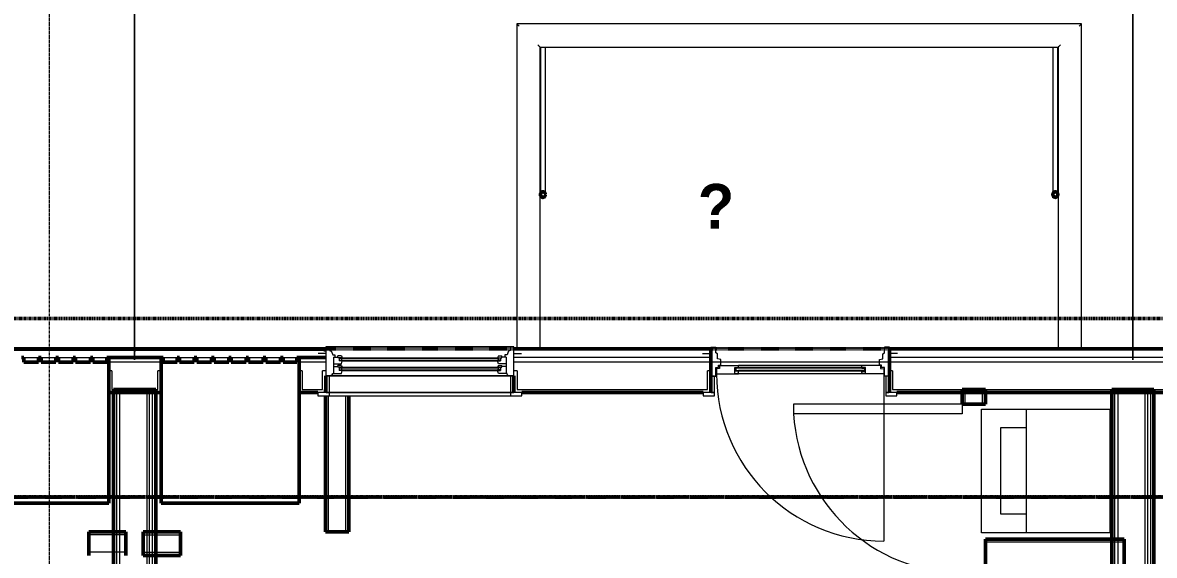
# Model space of a CAD drawing. Header units: inches. Extents: x -4217 to -1814, y 9706 to 12425.
# Drawn here: x -3159.7 to -2931.2, y 12076.9 to 12184.4 of the extents above; entities that cross this region are included whole.
import ezdxf

# ---------------------------------------------------------------- set-up
doc = ezdxf.new("R2010")
doc.units = ezdxf.units.IN
doc.header["$MEASUREMENT"] = 0
for name, pattern in [('Dash 1_16_', [0.125, 0.0625, -0.0625]), ('Double Dash 3_8_', [1, 0.375, -0.125, 0.125, -0.125, 0.125, -0.125]), ('Grid Line 1_2_', [0.875, 0.5, -0.125, 0.125, -0.125])]:
    doc.linetypes.add(name, pattern=pattern)
for name, color, linetype, lineweight in [('A-ANNO-DIMS', 211, 'Continuous', 9), ('A-ANNO-DIMS-96', 211, 'Continuous', 9), ('A-AREA-IDEN', 2, 'Continuous', 9), ('A-DOOR-1', 250, 'Continuous', 9), ('A-DOOR-2', 90, 'Continuous', 20), ('A-DOOR-FRAM-1', 90, 'Continuous', 20), ('A-DOOR-FRAM-2', 250, 'Continuous', 9), ('A-DOOR-GLAZ-1', 250, 'Continuous', 9), ('A-FLOR-1', 50, 'Continuous', 13), ('A-FLOR-HRAL-2', 250, 'Continuous', 9), ('A-GENM-2', 250, 'Continuous', 9), ('A-GENM-3', 10, 'Continuous', 50), ('A-GLAZ-1', 250, 'Continuous', 9), ('A-GLAZ-2', 90, 'Continuous', 20), ('A-GLAZ-4', 10, 'Continuous', 50), ('A-WALL', 113, 'Continuous', 13), ('A-WALL-3', 10, 'Continuous', 50), ('A-WALL-4', 50, 'Continuous', 13), ('C-PROP-LINE-1', 10, 'Double Dash 3_8_', 50), ('C-PROP-LINE-2', 91, 'Dash 1_16_', 50), ('I-WALL-3', 2, 'Continuous', 50), ('P-SANR-FIXT-2', 250, 'Continuous', 9), ('S-GRID-1', 1, 'Grid Line 1_2_', 9)]:
    doc.layers.add(name, color=color, linetype=linetype, lineweight=lineweight)
doc.styles.add('Century Gothic', font='ufonts.com_century-gothic.ttf', dxfattribs={"height": 9})
doc.styles.add('Century Gothic_B', font='GOTHICB.TTF', dxfattribs={"height": 9})
doc.dimstyles.new('OD__1_8__Tol__', dxfattribs={"dimscale": 12, "dimtxt": 9.397514, "dimasz": 1, "dimexe": 0.75, "dimexo": 0.5, "dimgap": 0.125, "dimtad": 1, "dimdec": 3, "dimrnd": 0.125, "dimzin": 3, "dimdsep": 46, "dimlunit": 4, "dimtxsty": 'Century Gothic', "dimblk1": 'OBLIQUE', "dimblk2": 'OBLIQUE', "dimsah": 1, "dimcen": 0.09, "dimdle": 0.75, "dimazin": 0, "dimtfac": 1, "dimtdec": 4, "dimtix": 1, "dimtmove": 0, "dimatfit": 3, "dimfxl": 1, "dimtvp": 1, "dimtfill": 1, "dimfrac": 2, "dimtolj": 1, "dimtzin": 0, "dimarcsym": 2})

# ---------------------------------------------------------------- blocks, each defined once
blk = doc.blocks.new('DIMBLOCK2-FLOOR PLAN - 3RD FLOOR')
at = {"layer": 'A-ANNO-DIMS-96'}
for p, q in [((-3338.72, 12116.34), (-3338.72, 12244.86)), ((-3137.12, 12116.34), (-3137.12, 12244.86)), ((-3338.72, 12235.86), (-3137.12, 12235.86)), ((-3338.72, 12235.86), (-3338.72, 12116.34)), ((-3137.12, 12235.86), (-3137.12, 12116.34))]:
    blk.add_line(p, q, dxfattribs=at)
at = {"layer": 'A-ANNO-DIMS-96', "lineweight": 50}
for p, q in [((-3338.72, 12235.86), (-3332.72, 12241.86)), ((-3137.12, 12235.86), (-3131.12, 12241.86)), ((-3338.72, 12235.86), (-3344.72, 12229.86)), ((-3137.12, 12235.86), (-3143.12, 12229.86))]:
    blk.add_line(p, q, dxfattribs=at)
at = {"layer": 'A-ANNO-DIMS-96', "color": 0, "insert": (-3268.65, 12248.89), "char_height": 9, "width": 73.7481, "attachment_point": 1, "line_spacing_factor": 0.984502, "style": 'Century Gothic', "bg_fill": 3, "box_fill_scale": 1.25, "bg_fill_color": 256, "bg_fill_true_color": 13158600, "bg_fill_transparency": 0}
blk.add_mtext('16\' - 9 5/8"', dxfattribs=at)
blk = doc.blocks.new('_Oblique')
at = {"color": 0, "linetype": 'ByBlock', "lineweight": -2}
blk.add_line((-0.5, -0.5), (0.5, 0.5), dxfattribs=at)
blk = doc.blocks.new('DIMBLOCK3-FLOOR PLAN - 3RD FLOOR')
at = {"layer": 'A-ANNO-DIMS-96'}
for p, q in [((-3137.12, 12116.34), (-3137.12, 12244.86)), ((-2935.52, 12116.34), (-2935.52, 12244.86)), ((-3137.12, 12235.86), (-2935.52, 12235.86)), ((-3137.12, 12235.86), (-3137.12, 12116.34)), ((-2935.52, 12235.86), (-2935.52, 12116.34))]:
    blk.add_line(p, q, dxfattribs=at)
at = {"layer": 'A-ANNO-DIMS-96', "lineweight": 50}
for p, q in [((-3137.12, 12235.86), (-3131.12, 12241.86)), ((-2935.52, 12235.86), (-2929.52, 12241.86)), ((-3137.12, 12235.86), (-3143.12, 12229.86)), ((-2935.52, 12235.86), (-2941.52, 12229.86))]:
    blk.add_line(p, q, dxfattribs=at)
at = {"layer": 'A-ANNO-DIMS-96', "color": 0, "insert": (-3067.05, 12248.89), "char_height": 9, "width": 73.7481, "attachment_point": 1, "line_spacing_factor": 0.984502, "style": 'Century Gothic', "bg_fill": 3, "box_fill_scale": 1.25, "bg_fill_color": 256, "bg_fill_true_color": 13158600, "bg_fill_transparency": 0}
blk.add_mtext('16\' - 9 5/8"', dxfattribs=at)
blk = doc.blocks.new('DIMBLOCK4-FLOOR PLAN - 3RD FLOOR')
at = {"layer": 'A-ANNO-DIMS-96'}
for p, q in [((-2935.52, 12116.34), (-2935.52, 12244.86)), ((-2072.36, 12120.15), (-2072.36, 12244.86)), ((-2935.52, 12235.86), (-2063.36, 12235.86)), ((-2935.52, 12235.86), (-2935.52, 12116.34)), ((-2072.36, 12235.86), (-2072.36, 12120.15))]:
    blk.add_line(p, q, dxfattribs=at)
at = {"layer": 'A-ANNO-DIMS-96', "lineweight": 50}
for p, q in [((-2935.52, 12235.86), (-2929.52, 12241.86)), ((-2072.36, 12235.86), (-2066.36, 12241.86)), ((-2935.52, 12235.86), (-2941.52, 12229.86)), ((-2072.36, 12235.86), (-2078.36, 12229.86))]:
    blk.add_line(p, q, dxfattribs=at)
at = {"layer": 'A-ANNO-DIMS-96', "color": 0, "insert": (-2538.18, 12248.89), "char_height": 9, "width": 82.1611, "attachment_point": 1, "line_spacing_factor": 0.984502, "style": 'Century Gothic', "bg_fill": 3, "box_fill_scale": 1.25, "bg_fill_color": 256, "bg_fill_true_color": 13158600, "bg_fill_transparency": 0}
blk.add_mtext('71\' - 11 1/8"', dxfattribs=at)

msp = doc.modelspace()

# ---------------------------------------------------------------- linework, layer by layer
at = {"layer": 'A-DOOR-1'}
msp.add_arc((-2970.02514, 12107.40649), 34.06659, 183.365687, 270, dxfattribs=at)
at = {"layer": 'A-DOOR-2'}
for p, q in [((-3004.03297, 12107.40649), (-3004.03297, 12105.40649)), ((-2970.02514, 12107.40649), (-3004.03297, 12107.40649)), ((-2970.02514, 12107.40649), (-2970.02514, 12105.40649)), ((-2970.02514, 12105.40649), (-3004.03297, 12105.40649))]:
    msp.add_line(p, q, dxfattribs=at)
at = {"layer": 'A-DOOR-FRAM-2'}
for p, q in [((-3022.28624, 12109.0894), (-3020.03624, 12109.0894)), ((-2985.41124, 12109.0894), (-2983.16124, 12109.0894))]:
    msp.add_line(p, q, dxfattribs=at)
at = {"layer": 'A-GENM-3'}
for p, q in [((-3170.19874, 12087.4019), (-3142.32374, 12087.4019)), ((-3131.79874, 12087.4019), (-3103.92374, 12087.4019))]:
    msp.add_line(p, q, dxfattribs=at)
at = {"layer": 'A-GLAZ-1'}
msp.add_line((-3100.09796, 12109.0894), (-3058.94952, 12109.0894), dxfattribs=at)
at = {"layer": 'A-WALL'}
for p, q in [((-3140.74874, 11742.7394), (-3140.74874, 12110.3394)), ((-3140.12374, 11742.7394), (-3140.12374, 12110.3394)), ((-3134.62374, 11742.7394), (-3134.62374, 12110.3394)), ((-3134.12374, 11742.7394), (-3134.12374, 12110.3394)), ((-3133.49874, 11742.7394), (-3133.49874, 12110.3394)), ((-2939.14874, 11989.00718), (-2939.14874, 12110.3394)), ((-2938.52374, 11989.00718), (-2938.52374, 12110.3394)), ((-2933.02374, 11724.7394), (-2933.02374, 12110.3394)), ((-2932.52374, 11765.18709), (-2932.52374, 12110.3394)), ((-2931.89874, 11765.18679), (-2931.89874, 12110.3394))]:
    msp.add_line(p, q, dxfattribs=at)
at = {"layer": 'A-WALL-3'}
for p, q in [((-3098.59796, 12109.0894), (-3098.59796, 12081.60139)), ((-3093.84796, 12081.60139), (-3093.84796, 12109.0894)), ((-2970.02514, 12107.40649), (-2965.27514, 12107.40649)), ((-3138.87374, 12081.5968), (-3146.39952, 12081.5968)), ((-3146.39952, 12081.5968), (-3146.39952, 12076.8468)), ((-3138.87374, 12076.8468), (-3138.87374, 12081.5968)), ((-3127.84796, 12081.60139), (-3135.37374, 12081.60139)), ((-3135.37374, 12081.60139), (-3135.37374, 12076.85139)), ((-3127.84796, 12076.85139), (-3127.84796, 12081.60139)), ((-3098.59796, 12081.60139), (-3093.84796, 12081.60139)), ((-2937.27374, 12080.15649), (-2965.27514, 12080.15649)), ((-2965.27514, 12080.15649), (-2965.27514, 12073.40649)), ((-2937.27374, 12073.40649), (-2937.27374, 12080.15649)), ((-3135.37374, 12076.85139), (-3127.84796, 12076.85139))]:
    msp.add_line(p, q, dxfattribs=at)
at = {"layer": 'A-WALL-4'}
for p, q in [((-3097.97296, 12081.60139), (-3097.97296, 12109.0894)), ((-3094.47296, 12081.60139), (-3094.47296, 12109.0894)), ((-3138.87374, 12080.9718), (-3146.39952, 12080.9718)), ((-3135.37374, 12080.97639), (-3127.84796, 12080.97639)), ((-3138.87374, 12077.4718), (-3146.39952, 12077.4718)), ((-3135.37374, 12077.47639), (-3127.84796, 12077.47639)), ((-2937.27374, 12079.53149), (-2965.27514, 12079.53149))]:
    msp.add_line(p, q, dxfattribs=at)
at = {"layer": 'C-PROP-LINE-1'}
msp.add_line((-3833.41046, 12088.68951), (-1910.90801, 12088.68951), dxfattribs=at)
at = {"layer": 'C-PROP-LINE-2'}
msp.add_line((-2099.26202, 12088.5894), (-3832.16202, 12088.5894), dxfattribs=at)
at = {"layer": 'I-WALL-3'}
for p, q in [((-3141.37374, 12110.3394), (-3141.37374, 12049.97447)), ((-3132.87374, 12110.3394), (-3141.37374, 12110.3394)), ((-3132.87374, 12049.97906), (-3132.87374, 12110.3394)), ((-2939.77374, 12110.3394), (-2939.77374, 11989.00718)), ((-2931.27374, 12110.3394), (-2939.77374, 12110.3394)), ((-2931.27374, 11765.1865), (-2931.27374, 12110.3394))]:
    msp.add_line(p, q, dxfattribs=at)
at = {"layer": 'P-SANR-FIXT-2'}
for p, q in [((-2966.11264, 12106.40649), (-2940.11264, 12106.40649)), ((-2966.11264, 12081.40649), (-2966.11264, 12106.40649)), ((-2957.01889, 12081.40649), (-2957.01889, 12106.40649)), ((-2940.11264, 12081.40649), (-2940.11264, 12106.40649)), ((-2962.20639, 12102.65649), (-2957.01889, 12102.65649)), ((-2962.20639, 12085.15649), (-2962.20639, 12102.65649)), ((-2957.01889, 12085.15649), (-2962.20639, 12085.15649)), ((-2940.11264, 12081.40649), (-2966.11264, 12081.40649))]:
    msp.add_line(p, q, dxfattribs=at)

# ---------------------------------------------------------------- texts
at = {"layer": 'A-AREA-IDEN', "insert": (-3023.37675, 12151.86491), "char_height": 9, "width": 8.787, "attachment_point": 1, "style": 'Century Gothic_B'}
msp.add_mtext('\\fCentury Gothic|b1|i0|c0|p34|;?', dxfattribs=at)

# ---------------------------------------------------------------- next in the draw order: dimensions: what is measured, and where the dimension line sits
at = {"layer": 'A-ANNO-DIMS'}
dim = msp.add_linear_dim(base=(-3137.12374, 12235.85696), p1=(-3338.72374, 12110.3394), p2=(-3137.12374, 12110.3394), dimstyle='OD__1_8__Tol__', override={"dimpost": '<>', "dimfxl": 201.6}, dxfattribs=at)
dim.commit()
dim.dimension.update_dxf_attribs({"geometry": 'DIMBLOCK2-FLOOR PLAN - 3RD FLOOR', "text_midpoint": (-3237.92374, 12242.58198)})

# ---------------------------------------------------------------- next in the draw order: linework, layer by layer
at = {"layer": 'A-GENM-2'}
for p, q in [((-3159.49561, 12116.8394), (-3156.51124, 12116.8394)), ((-3156.01124, 12116.8394), (-3153.02686, 12116.8394)), ((-3152.52686, 12116.8394), (-3149.54249, 12116.8394)), ((-3149.04249, 12116.8394), (-3146.05811, 12116.8394))]:
    msp.add_line(p, q, dxfattribs=at)
at = {"layer": 'A-GENM-3'}
for p, q in [((-3159.49561, 12116.8394), (-3159.99561, 12116.8394)), ((-3159.49561, 12115.8394), (-3159.49561, 12116.8394)), ((-3156.01124, 12116.8394), (-3156.51124, 12116.8394)), ((-3156.51124, 12116.8394), (-3156.51124, 12115.8394)), ((-3156.01124, 12115.8394), (-3156.01124, 12116.8394)), ((-3152.52686, 12116.8394), (-3153.02686, 12116.8394)), ((-3153.02686, 12116.8394), (-3153.02686, 12115.8394)), ((-3152.52686, 12115.8394), (-3152.52686, 12116.8394)), ((-3149.04249, 12116.8394), (-3149.54249, 12116.8394)), ((-3149.54249, 12116.8394), (-3149.54249, 12115.8394)), ((-3149.04249, 12115.8394), (-3149.04249, 12116.8394)), ((-3145.55811, 12116.8394), (-3146.05811, 12116.8394)), ((-3146.05811, 12116.8394), (-3146.05811, 12115.8394)), ((-3145.55811, 12115.8394), (-3145.55811, 12116.8394)), ((-3156.51124, 12115.8394), (-3159.49561, 12115.8394)), ((-3153.02686, 12115.8394), (-3156.01124, 12115.8394)), ((-3149.54249, 12115.8394), (-3152.52686, 12115.8394)), ((-3146.05811, 12115.8394), (-3149.04249, 12115.8394))]:
    msp.add_line(p, q, dxfattribs=at)
at = {"layer": 'S-GRID-1'}
msp.add_line((-3154.32374, 9836.17969), (-3154.32374, 12376.79045), dxfattribs=at)

# ---------------------------------------------------------------- next in the draw order: dimensions: what is measured, and where the dimension line sits
at = {"layer": 'A-ANNO-DIMS'}
dim = msp.add_linear_dim(base=(-2935.52374, 12235.85696), p1=(-3137.12374, 12110.3394), p2=(-2935.52374, 12110.3394), dimstyle='OD__1_8__Tol__', override={"dimpost": '<>', "dimfxl": 201.6}, dxfattribs=at)
dim.commit()
dim.dimension.update_dxf_attribs({"geometry": 'DIMBLOCK3-FLOOR PLAN - 3RD FLOOR', "text_midpoint": (-3036.32374, 12242.58198)})

# ---------------------------------------------------------------- next in the draw order: linework, layer by layer
at = {"layer": 'A-DOOR-1'}
msp.add_line((-2985.84874, 12113.49565), (-2985.84874, 12079.74565), dxfattribs=at)
msp.add_arc((-2985.84874, 12113.49565), 33.75, 180, 270, dxfattribs=at)
at = {"layer": 'A-DOOR-2'}
for p, q in [((-3018.98238, 12114.56865), (-3019.59874, 12114.5579)), ((-3019.59874, 12114.5579), (-3019.59874, 12113.49565)), ((-3018.98238, 12115.21415), (-3018.98238, 12114.56865)), ((-3018.98238, 12115.21415), (-3015.16124, 12115.21415)), ((-3015.91124, 12114.8079), (-3015.16124, 12114.8079)), ((-3015.91124, 12113.49565), (-3015.91124, 12114.8079)), ((-3015.16124, 12114.0579), (-3015.91124, 12114.0579)), ((-3015.19224, 12113.8099), (-3015.16124, 12113.9959)), ((-3015.16124, 12114.9019), (-3015.19158, 12115.21415)), ((-2990.28624, 12115.2144), (-3015.16124, 12115.2144)), ((-3015.16124, 12114.8079), (-3015.16124, 12114.9019)), ((-3015.16124, 12113.9959), (-3015.16124, 12114.0579)), ((-2986.46509, 12115.21415), (-2990.28624, 12115.21415)), ((-2990.28624, 12114.9019), (-2990.25589, 12115.21415)), ((-2990.28624, 12114.8079), (-2990.28624, 12114.9019)), ((-2989.53624, 12114.8079), (-2990.28624, 12114.8079)), ((-2990.28624, 12114.0579), (-2989.53624, 12114.0579)), ((-2990.28624, 12113.9959), (-2990.28624, 12114.0579)), ((-2990.25524, 12113.8099), (-2990.28624, 12113.9959)), ((-2989.53624, 12113.49565), (-2989.53624, 12114.8079)), ((-2986.46509, 12115.21415), (-2986.46509, 12114.56865)), ((-2986.46509, 12114.56865), (-2985.84874, 12114.5579)), ((-2985.84874, 12114.5579), (-2985.84874, 12113.49565)), ((-3019.59874, 12113.49565), (-3015.16124, 12113.49565)), ((-3015.91124, 12113.5579), (-3015.39727, 12113.5579)), ((-3015.91124, 12113.49565), (-3015.91124, 12113.5579)), ((-3015.39727, 12113.5579), (-3015.19224, 12113.8099)), ((-2990.28624, 12113.49565), (-3015.16124, 12113.49565)), ((-2985.84874, 12113.49565), (-2990.28624, 12113.49565)), ((-2990.05021, 12113.5579), (-2990.25524, 12113.8099)), ((-2989.53624, 12113.5579), (-2990.05021, 12113.5579)), ((-2989.53624, 12113.49565), (-2989.53624, 12113.5579))]:
    msp.add_line(p, q, dxfattribs=at)
at = {"layer": 'A-DOOR-FRAM-1'}
for p, q in [((-3020.78624, 12118.9019), (-3020.78624, 12113.0269)), ((-3020.78624, 12118.9019), (-3019.75499, 12118.9019)), ((-3020.78624, 12118.7769), (-3020.78624, 12118.5894)), ((-3019.75499, 12117.78025), (-3019.75499, 12118.9019)), ((-2985.69249, 12117.78025), (-2985.69249, 12118.9019)), ((-2984.66124, 12118.9019), (-2985.69249, 12118.9019)), ((-2984.66124, 12118.9019), (-2984.66124, 12113.0269)), ((-2984.66124, 12118.5894), (-2984.66124, 12118.7769)), ((-3022.41124, 12117.5894), (-3020.78624, 12117.5894)), ((-3019.41124, 12117.53955), (-3019.75499, 12117.78025)), ((-3019.41124, 12116.5384), (-3019.41124, 12117.53955)), ((-3018.72374, 12116.38322), (-3019.41124, 12116.5384)), ((-3018.72374, 12115.2459), (-3018.72374, 12116.38322)), ((-2986.72374, 12116.38322), (-2986.03624, 12116.5384)), ((-2986.72374, 12115.2459), (-2986.72374, 12116.38322)), ((-2986.03624, 12117.53955), (-2985.69249, 12117.78025)), ((-2986.03624, 12116.5384), (-2986.03624, 12117.53955)), ((-2983.03624, 12117.5894), (-2984.66124, 12117.5894)), ((-3019.75499, 12114.8089), (-3019.17624, 12114.8089)), ((-3019.75499, 12113.0269), (-3019.75499, 12114.8089)), ((-3019.17624, 12114.8089), (-3019.17624, 12115.2459)), ((-3019.17624, 12115.2459), (-3018.72374, 12115.2459)), ((-2986.27124, 12115.2459), (-2986.72374, 12115.2459)), ((-2986.27124, 12114.8089), (-2986.27124, 12115.2459)), ((-2985.69249, 12114.8089), (-2986.27124, 12114.8089)), ((-2985.69249, 12113.0269), (-2985.69249, 12114.8089)), ((-3020.41124, 12113.0269), (-3020.78624, 12113.0269)), ((-3020.78624, 12113.0269), (-3019.75499, 12113.0269)), ((-2984.66124, 12113.0269), (-2985.69249, 12113.0269))]:
    msp.add_line(p, q, dxfattribs=at)
at = {"layer": 'A-DOOR-FRAM-2'}
for p, q in [((-3020.03624, 12113.0269), (-3020.66124, 12113.0269)), ((-3020.66124, 12113.0269), (-3020.66124, 12109.7144)), ((-3020.03624, 12109.7144), (-3020.03624, 12113.0269)), ((-2984.78624, 12113.0269), (-2985.41124, 12113.0269)), ((-2985.41124, 12113.0269), (-2985.41124, 12109.7144)), ((-2984.78624, 12109.7144), (-2984.78624, 12113.0269)), ((-3020.03624, 12109.7144), (-3022.28624, 12109.7144)), ((-3022.28624, 12109.7144), (-3022.28624, 12109.0894)), ((-3020.66124, 12109.7144), (-3020.03624, 12109.7144)), ((-3020.03624, 12109.0894), (-3020.03624, 12109.7144)), ((-2985.41124, 12109.7144), (-2984.78624, 12109.7144)), ((-2983.16124, 12109.7144), (-2985.41124, 12109.7144)), ((-2985.41124, 12109.7144), (-2985.41124, 12109.0894)), ((-2983.16124, 12109.0894), (-2983.16124, 12109.7144))]:
    msp.add_line(p, q, dxfattribs=at)
at = {"layer": 'A-DOOR-GLAZ-1'}
for p, q in [((-3015.16124, 12114.6519), (-3015.91124, 12114.6519)), ((-3015.91124, 12114.2144), (-3015.16124, 12114.2144)), ((-3015.70124, 12114.6519), (-3015.70124, 12114.2144)), ((-2990.28624, 12114.80815), (-3015.16124, 12114.80815)), ((-2990.28624, 12114.6519), (-3015.16124, 12114.6519)), ((-2990.28624, 12114.2144), (-3015.16124, 12114.2144)), ((-2990.28624, 12114.05815), (-3015.16124, 12114.05815)), ((-2990.28624, 12114.6519), (-2989.53624, 12114.6519)), ((-2989.53624, 12114.2144), (-2990.28624, 12114.2144)), ((-2989.74624, 12114.6519), (-2989.74624, 12114.2144))]:
    msp.add_line(p, q, dxfattribs=at)
at = {"layer": 'A-FLOR-1'}
for p, q in [((-3055.22433, 12118.7769), (-2950.62374, 12118.7769)), ((-2984.66124, 12115.8394), (-3020.78624, 12115.8394))]:
    msp.add_line(p, q, dxfattribs=at)
at = {"layer": 'A-FLOR-HRAL-2'}
for p, q in [((-2945.89933, 12184.2016), (-3059.94874, 12184.2016)), ((-3059.94874, 12184.2016), (-3059.94874, 12118.5894)), ((-2945.89933, 12118.5894), (-2945.89933, 12184.2016)), ((-3055.22433, 12179.47719), (-2950.62374, 12179.47719)), ((-3055.22433, 12118.5894), (-3055.22433, 12179.47719)), ((-2950.62374, 12179.47719), (-2950.62374, 12118.5894))]:
    msp.add_line(p, q, dxfattribs=at)
for points, knots in [([(-3059.94874, 12184.2016), (-3059.94855, 12184.2016), (-3059.94068, 12184.19345), (-3059.91393, 12184.16689), (-3059.88663, 12184.13948), (-3059.85794, 12184.11078), (-3059.83158, 12184.08461), (-3059.80365, 12184.05642), (-3059.76467, 12184.01759), (-3059.72169, 12183.97464), (-3059.68558, 12183.93826), (-3059.64771, 12183.90069), (-3059.57925, 12183.83223), (-3059.51844, 12183.77039), (-3059.4763, 12183.72916)], [0, 0, 0, 0, 0.166666667, 0.25, 0.333333333, 0.416666667, 0.458333333, 0.5, 0.583333333, 0.666666667, 0.708333333, 0.75, 0.833333333, 1, 1, 1, 1]), ([(-2945.89933, 12184.2016), (-2945.89933, 12184.20142), (-2945.90747, 12184.19354), (-2945.93404, 12184.1668), (-2945.96145, 12184.13949), (-2945.99015, 12184.1108), (-2946.01631, 12184.08445), (-2946.04451, 12184.05651), (-2946.08334, 12184.01753), (-2946.12628, 12183.97455), (-2946.16266, 12183.93844), (-2946.20024, 12183.90057), (-2946.2687, 12183.83211), (-2946.33054, 12183.77131), (-2946.37177, 12183.72916)], [0, 0, 0, 0, 0.166666667, 0.25, 0.333333333, 0.416666667, 0.458333333, 0.5, 0.583333333, 0.666666667, 0.708333333, 0.75, 0.833333333, 1, 1, 1, 1]), ([(-3055.69677, 12179.94963), (-3055.65462, 12179.9084), (-3055.59387, 12179.84657), (-3055.51549, 12179.76832), (-3055.46902, 12179.722), (-3055.4343, 12179.68697), (-3055.40053, 12179.65344), (-3055.36943, 12179.62238), (-3055.34148, 12179.59418), (-3055.31512, 12179.56801), (-3055.28644, 12179.53932), (-3055.25913, 12179.51191), (-3055.23239, 12179.48534), (-3055.22451, 12179.47719), (-3055.22433, 12179.47719)], [0, 0, 0, 0, 0.166666667, 0.25, 0.333333333, 0.375, 0.416666667, 0.5, 0.541666667, 0.583333333, 0.666666667, 0.75, 0.833333333, 1, 1, 1, 1]), ([(-2950.1513, 12179.94963), (-2950.19252, 12179.90748), (-2950.25436, 12179.84673), (-2950.33261, 12179.76835), (-2950.37893, 12179.72189), (-2950.41396, 12179.68717), (-2950.44749, 12179.6534), (-2950.47855, 12179.62229), (-2950.50675, 12179.59434), (-2950.53292, 12179.56799), (-2950.56161, 12179.5393), (-2950.58902, 12179.51199), (-2950.61559, 12179.48525), (-2950.62374, 12179.47737), (-2950.62374, 12179.47719)], [0, 0, 0, 0, 0.166666667, 0.25, 0.333333333, 0.375, 0.416666667, 0.5, 0.541666667, 0.583333333, 0.666666667, 0.75, 0.833333333, 1, 1, 1, 1])]:
    msp.add_open_spline(points, degree=3, knots=knots, dxfattribs=at)
at = {"layer": 'A-GENM-2'}
for p, q in [((-3145.55811, 12116.8394), (-3142.76124, 12116.8394)), ((-3131.36124, 12116.8394), (-3128.56436, 12116.8394)), ((-3128.06436, 12116.8394), (-3125.07999, 12116.8394)), ((-3124.57999, 12116.8394), (-3121.59561, 12116.8394)), ((-3121.09561, 12116.8394), (-3118.11124, 12116.8394)), ((-3117.61124, 12116.8394), (-3114.62686, 12116.8394)), ((-3114.12686, 12116.8394), (-3111.14249, 12116.8394)), ((-3110.64249, 12116.8394), (-3107.65811, 12116.8394)), ((-3107.15811, 12116.8394), (-3104.36124, 12116.8394))]:
    msp.add_line(p, q, dxfattribs=at)
at = {"layer": 'A-GENM-3'}
for p, q in [((-3142.32374, 12116.8394), (-3142.76124, 12116.8394)), ((-3142.76124, 12116.8394), (-3142.76124, 12115.8394)), ((-3142.32374, 12087.4019), (-3142.32374, 12116.8394)), ((-3131.79874, 12116.8394), (-3131.79874, 12087.4019)), ((-3131.36124, 12116.8394), (-3131.79874, 12116.8394)), ((-3131.36124, 12115.8394), (-3131.36124, 12116.8394)), ((-3128.06436, 12116.8394), (-3128.56436, 12116.8394)), ((-3128.56436, 12116.8394), (-3128.56436, 12115.8394)), ((-3128.06436, 12115.8394), (-3128.06436, 12116.8394)), ((-3124.57999, 12116.8394), (-3125.07999, 12116.8394)), ((-3125.07999, 12116.8394), (-3125.07999, 12115.8394)), ((-3124.57999, 12115.8394), (-3124.57999, 12116.8394)), ((-3121.09561, 12116.8394), (-3121.59561, 12116.8394)), ((-3121.59561, 12116.8394), (-3121.59561, 12115.8394)), ((-3121.09561, 12115.8394), (-3121.09561, 12116.8394)), ((-3117.61124, 12116.8394), (-3118.11124, 12116.8394)), ((-3118.11124, 12116.8394), (-3118.11124, 12115.8394)), ((-3117.61124, 12115.8394), (-3117.61124, 12116.8394)), ((-3114.12686, 12116.8394), (-3114.62686, 12116.8394)), ((-3114.62686, 12116.8394), (-3114.62686, 12115.8394)), ((-3114.12686, 12115.8394), (-3114.12686, 12116.8394)), ((-3110.64249, 12116.8394), (-3111.14249, 12116.8394)), ((-3111.14249, 12116.8394), (-3111.14249, 12115.8394)), ((-3110.64249, 12115.8394), (-3110.64249, 12116.8394)), ((-3107.15811, 12116.8394), (-3107.65811, 12116.8394)), ((-3107.65811, 12116.8394), (-3107.65811, 12115.8394)), ((-3107.15811, 12115.8394), (-3107.15811, 12116.8394)), ((-3103.92374, 12116.8394), (-3104.36124, 12116.8394)), ((-3104.36124, 12116.8394), (-3104.36124, 12115.8394)), ((-3103.92374, 12087.4019), (-3103.92374, 12116.8394)), ((-3142.76124, 12115.8394), (-3145.55811, 12115.8394)), ((-3128.56436, 12115.8394), (-3131.36124, 12115.8394)), ((-3125.07999, 12115.8394), (-3128.06436, 12115.8394)), ((-3121.59561, 12115.8394), (-3124.57999, 12115.8394)), ((-3118.11124, 12115.8394), (-3121.09561, 12115.8394)), ((-3114.62686, 12115.8394), (-3117.61124, 12115.8394)), ((-3111.14249, 12115.8394), (-3114.12686, 12115.8394)), ((-3107.65811, 12115.8394), (-3110.64249, 12115.8394)), ((-3104.36124, 12115.8394), (-3107.15811, 12115.8394))]:
    msp.add_line(p, q, dxfattribs=at)
at = {"layer": 'A-GLAZ-1'}
for p, q in [((-3095.81671, 12116.6519), (-3095.22296, 12116.6519)), ((-3095.81671, 12116.2769), (-3095.22296, 12116.2769)), ((-3095.34796, 12116.6519), (-3095.34796, 12116.2769)), ((-3095.22296, 12116.7769), (-3063.82452, 12116.7769)), ((-3095.22296, 12116.6519), (-3063.82452, 12116.6519)), ((-3095.22296, 12116.2769), (-3063.82452, 12116.2769)), ((-3063.23077, 12116.6519), (-3063.82452, 12116.6519)), ((-3063.23077, 12116.2769), (-3063.82452, 12116.2769)), ((-3063.69952, 12116.6519), (-3063.69952, 12116.2769)), ((-3095.81671, 12114.7144), (-3095.22296, 12114.7144)), ((-3095.81671, 12114.3394), (-3095.22296, 12114.3394)), ((-3095.34796, 12114.7144), (-3095.34796, 12114.3394)), ((-3095.22296, 12116.1519), (-3063.82452, 12116.1519)), ((-3095.22296, 12114.8394), (-3063.82452, 12114.8394)), ((-3095.22296, 12114.7144), (-3063.82452, 12114.7144)), ((-3095.22296, 12114.3394), (-3063.82452, 12114.3394)), ((-3095.22296, 12114.2144), (-3063.82452, 12114.2144)), ((-3063.23077, 12114.7144), (-3063.82452, 12114.7144)), ((-3063.23077, 12114.3394), (-3063.82452, 12114.3394)), ((-3063.69952, 12114.7144), (-3063.69952, 12114.3394)), ((-3060.57452, 12113.0894), (-3098.47296, 12113.0894)), ((-3098.47296, 12113.0894), (-3098.47296, 12109.7144)), ((-3097.84796, 12113.0894), (-3097.84796, 12109.7144)), ((-3061.19952, 12113.0894), (-3061.19952, 12109.7144)), ((-3060.57452, 12109.7144), (-3060.57452, 12113.0894)), ((-3058.94952, 12109.7144), (-3100.09796, 12109.7144)), ((-3100.09796, 12109.7144), (-3100.09796, 12109.0894)), ((-3098.47296, 12109.7144), (-3060.57452, 12109.7144)), ((-3097.84796, 12109.7144), (-3097.84796, 12109.0894)), ((-3061.19952, 12109.7144), (-3061.19952, 12109.0894)), ((-3058.94952, 12109.0894), (-3058.94952, 12109.7144))]:
    msp.add_line(p, q, dxfattribs=at)
at = {"layer": 'A-GLAZ-2'}
for p, q in [((-3060.51202, 12118.9644), (-3098.53546, 12118.9644)), ((-3098.53546, 12118.9644), (-3098.53546, 12113.0894)), ((-3097.72296, 12118.9644), (-3097.72296, 12118.1519)), ((-3061.32452, 12118.9644), (-3061.32452, 12118.1519)), ((-3060.51202, 12113.0894), (-3060.51202, 12118.9644)), ((-3098.53546, 12117.5894), (-3100.03546, 12117.5894)), ((-3097.72296, 12118.1519), (-3097.44827, 12118.1519)), ((-3097.44827, 12118.1519), (-3097.12921, 12117.3394)), ((-3097.12921, 12117.3394), (-3096.66046, 12117.3394)), ((-3096.94171, 12116.9019), (-3096.09796, 12116.9019)), ((-3096.94171, 12116.9019), (-3096.94171, 12113.5894)), ((-3096.66046, 12117.3394), (-3096.66046, 12116.9019)), ((-3095.37921, 12117.12065), (-3096.09796, 12117.12065)), ((-3096.09796, 12116.7769), (-3096.09796, 12117.12065)), ((-3095.22608, 12116.7769), (-3096.09796, 12116.7769)), ((-3095.81671, 12116.7769), (-3095.81671, 12116.1519)), ((-3095.37921, 12117.12065), (-3095.22608, 12116.7769)), ((-3063.66827, 12117.12065), (-3063.82139, 12116.7769)), ((-3063.82139, 12116.7769), (-3062.94952, 12116.7769)), ((-3063.66827, 12117.12065), (-3062.94952, 12117.12065)), ((-3063.23077, 12116.7769), (-3063.23077, 12116.1519)), ((-3062.94952, 12116.7769), (-3062.94952, 12117.12065)), ((-3062.10577, 12116.9019), (-3062.94952, 12116.9019)), ((-3062.38702, 12117.3394), (-3062.38702, 12116.9019)), ((-3061.91827, 12117.3394), (-3062.38702, 12117.3394)), ((-3062.10577, 12116.9019), (-3062.10577, 12113.5894)), ((-3061.5992, 12118.1519), (-3061.91827, 12117.3394)), ((-3061.32452, 12118.1519), (-3061.5992, 12118.1519)), ((-3060.51202, 12117.5894), (-3059.01202, 12117.5894)), ((-3096.94171, 12115.5269), (-3095.37921, 12115.5269)), ((-3096.94171, 12114.9644), (-3096.09796, 12114.9644)), ((-3095.37921, 12115.18315), (-3096.09796, 12115.18315)), ((-3096.09796, 12114.8394), (-3096.09796, 12115.18315)), ((-3095.22608, 12114.8394), (-3096.09796, 12114.8394)), ((-3095.22296, 12116.1519), (-3095.81671, 12116.1519)), ((-3095.81671, 12114.8394), (-3095.81671, 12114.2144)), ((-3095.22296, 12114.2144), (-3095.81671, 12114.2144)), ((-3095.37921, 12115.5269), (-3095.22296, 12116.1519)), ((-3095.37921, 12115.18315), (-3095.22608, 12114.8394)), ((-3095.37921, 12113.5894), (-3095.22296, 12114.2144)), ((-3063.82452, 12116.1519), (-3063.23077, 12116.1519)), ((-3063.66827, 12115.5269), (-3063.82452, 12116.1519)), ((-3063.82452, 12114.2144), (-3063.23077, 12114.2144)), ((-3063.66827, 12113.5894), (-3063.82452, 12114.2144)), ((-3063.66827, 12115.18315), (-3063.82139, 12114.8394)), ((-3063.82139, 12114.8394), (-3062.94952, 12114.8394)), ((-3062.10577, 12115.5269), (-3063.66827, 12115.5269)), ((-3063.66827, 12115.18315), (-3062.94952, 12115.18315)), ((-3063.23077, 12114.8394), (-3063.23077, 12114.2144)), ((-3062.94952, 12114.8394), (-3062.94952, 12115.18315)), ((-3062.10577, 12114.9644), (-3062.94952, 12114.9644)), ((-3098.53546, 12113.0894), (-3060.51202, 12113.0894)), ((-3097.19171, 12113.36956), (-3097.52559, 12113.0894)), ((-3097.19171, 12113.36956), (-3097.19171, 12113.5894)), ((-3097.19171, 12113.5894), (-3095.37921, 12113.5894)), ((-3061.85577, 12113.5894), (-3063.66827, 12113.5894)), ((-3061.85577, 12113.36956), (-3061.85577, 12113.5894)), ((-3061.85577, 12113.36956), (-3061.52189, 12113.0894))]:
    msp.add_line(p, q, dxfattribs=at)
at = {"layer": 'A-GLAZ-4'}
for p, q in [((-3175.33546, 12118.5894), (-3137.31202, 12118.5894)), ((-3136.93546, 12118.5894), (-3098.91202, 12118.5894)), ((-3137.31202, 12118.5269), (-3175.33546, 12118.5269)), ((-3098.91202, 12118.5269), (-3136.93546, 12118.5269))]:
    msp.add_line(p, q, dxfattribs=at)
at = {"layer": 'A-WALL-3'}
for p, q in [((-3136.93546, 12118.5894), (-3137.31202, 12118.5894)), ((-3137.31202, 12118.5894), (-3137.31202, 12118.3394)), ((-3136.93546, 12118.3394), (-3136.93546, 12118.5894)), ((-3098.53546, 12118.5894), (-3098.91202, 12118.5894)), ((-3098.91202, 12118.5894), (-3098.91202, 12118.3394)), ((-3020.78624, 12118.5894), (-3060.51202, 12118.5894)), ((-3020.78624, 12109.7144), (-3020.78624, 12118.5894)), ((-2984.66124, 12118.5894), (-2984.66124, 12109.7144)), ((-3131.79874, 12116.8394), (-3142.32374, 12116.8394)), ((-3142.32374, 12116.8394), (-3142.32374, 12109.7144)), ((-3137.31202, 12118.3394), (-3136.93546, 12118.3394)), ((-3131.79874, 12109.7144), (-3131.79874, 12116.8394)), ((-3098.53546, 12116.8394), (-3103.92374, 12116.8394)), ((-3103.92374, 12116.8394), (-3103.92374, 12109.7144)), ((-3098.91202, 12118.3394), (-3098.53546, 12118.3394)), ((-3098.53546, 12109.7144), (-3098.53546, 12113.0894)), ((-3060.51202, 12113.0894), (-3060.51202, 12109.7144)), ((-3142.32374, 12109.7144), (-3131.79874, 12109.7144)), ((-3103.92374, 12109.7144), (-3100.09796, 12109.7144)), ((-3098.59796, 12110.34399), (-3098.59796, 12109.7144)), ((-3098.47296, 12110.34399), (-3098.59796, 12110.34399)), ((-3058.94952, 12109.7144), (-3022.28624, 12109.7144)), ((-2970.02514, 12110.34399), (-2970.02514, 12107.40649)), ((-2965.27514, 12110.34399), (-2970.02514, 12110.34399)), ((-2965.27514, 12107.40649), (-2965.27514, 12110.34399))]:
    msp.add_line(p, q, dxfattribs=at)
at = {"layer": 'A-WALL-3', "flags": 128}
for points in [[(-3054.17929, 12149.72101), (-3054.19382, 12149.86211), (-3054.23656, 12149.99501), (-3054.30503, 12150.11198), (-3054.39526, 12150.20623), (-3054.50199, 12150.27229), (-3054.61902, 12150.3063), (-3054.73956, 12150.3063), (-3054.85659, 12150.27229), (-3054.96332, 12150.20623), (-3055.05355, 12150.11198), (-3055.12202, 12149.99501), (-3055.16476, 12149.86211), (-3055.17929, 12149.72101)], [(-3055.17929, 12149.72101), (-3055.16476, 12149.57991), (-3055.12202, 12149.44702), (-3055.05355, 12149.33004), (-3054.96332, 12149.23579), (-3054.85659, 12149.16974), (-3054.73956, 12149.13572), (-3054.61902, 12149.13572), (-3054.50199, 12149.16974), (-3054.39526, 12149.23579), (-3054.30503, 12149.33004), (-3054.23656, 12149.44702), (-3054.19382, 12149.57991), (-3054.17929, 12149.72101)], [(-2950.68551, 12149.72101), (-2950.70004, 12149.86211), (-2950.74279, 12149.99501), (-2950.81126, 12150.11198), (-2950.90148, 12150.20623), (-2951.00821, 12150.27229), (-2951.12525, 12150.3063), (-2951.24578, 12150.3063), (-2951.36282, 12150.27229), (-2951.46955, 12150.20623), (-2951.55977, 12150.11198), (-2951.62824, 12149.99501), (-2951.67099, 12149.86211), (-2951.68551, 12149.72101)], [(-2951.68551, 12149.72101), (-2951.67099, 12149.57991), (-2951.62824, 12149.44702), (-2951.55977, 12149.33004), (-2951.46955, 12149.23579), (-2951.36282, 12149.16974), (-2951.24578, 12149.13572), (-2951.12525, 12149.13572), (-2951.00821, 12149.16974), (-2950.90148, 12149.23579), (-2950.81126, 12149.33004), (-2950.74279, 12149.44702), (-2950.70004, 12149.57991), (-2950.68551, 12149.72101)]]:
    msp.add_lwpolyline(points, dxfattribs=at)
at = {"layer": 'A-WALL-4'}
for p, q in [((-3055.17929, 12179.47719), (-3055.17929, 12149.72101)), ((-3054.17929, 12149.72101), (-3054.17929, 12179.47719)), ((-2951.68551, 12179.47735), (-2951.68551, 12149.72101)), ((-2950.68551, 12149.72101), (-2950.68551, 12179.4772)), ((-3020.78624, 12118.3394), (-3060.51202, 12118.3394)), ((-3020.78624, 12116.8394), (-3060.51202, 12116.8394)), ((-3131.79874, 12115.8394), (-3142.32374, 12115.8394)), ((-3141.69874, 12114.1519), (-3142.32374, 12114.1519)), ((-3141.69874, 12114.1519), (-3141.69874, 12110.3394)), ((-3132.42374, 12110.3394), (-3132.42374, 12114.1519)), ((-3131.79874, 12114.1519), (-3132.42374, 12114.1519)), ((-3098.53546, 12115.8394), (-3103.92374, 12115.8394)), ((-3103.29874, 12114.1519), (-3103.92374, 12114.1519)), ((-3103.29874, 12114.1519), (-3103.29874, 12110.3394)), ((-3099.16046, 12110.3394), (-3099.16046, 12114.1519)), ((-3098.53546, 12114.1519), (-3099.16046, 12114.1519)), ((-3020.78624, 12115.8394), (-3060.51202, 12115.8394)), ((-3059.88702, 12114.1519), (-3060.51202, 12114.1519)), ((-3059.88702, 12114.1519), (-3059.88702, 12110.3394)), ((-3021.41124, 12110.3394), (-3021.41124, 12114.1519)), ((-3020.78624, 12114.1519), (-3021.41124, 12114.1519)), ((-2984.03624, 12114.1519), (-2984.66124, 12114.1519)), ((-2984.03624, 12114.1519), (-2984.03624, 12110.3394)), ((-3141.69874, 12110.3394), (-3132.42374, 12110.3394)), ((-3103.29874, 12110.3394), (-3099.16046, 12110.3394)), ((-3059.88702, 12110.3394), (-3021.41124, 12110.3394)), ((-2969.40014, 12107.40649), (-2969.40014, 12110.34399)), ((-2965.90014, 12107.40649), (-2965.90014, 12110.34399))]:
    msp.add_line(p, q, dxfattribs=at)

# ---------------------------------------------------------------- next in the draw order: dimensions: what is measured, and where the dimension line sits
at = {"layer": 'A-ANNO-DIMS'}
dim = msp.add_linear_dim(base=(-2072.3612366797, 12235.8569580195), p1=(-2935.5237366792, 12110.3393961105), p2=(-2072.3612366797, 12114.1518961105), dimstyle='OD__1_8__Tol__', override={"dimpost": '<>', "dimfxl": 863.17092}, dxfattribs=at)
dim.commit()
dim.dimension.update_dxf_attribs({"geometry": 'DIMBLOCK4-FLOOR PLAN - 3RD FLOOR', "text_midpoint": (-2503.9424866795, 12242.5819750534)})

# ---------------------------------------------------------------- next in the draw order: linework, layer by layer
at = {"layer": 'A-WALL-3'}
for p, q in [((-2906.53546, 12118.5894), (-2984.66124, 12118.5894)), ((-2983.16124, 12109.7144), (-2908.09796, 12109.7144))]:
    msp.add_line(p, q, dxfattribs=at)
at = {"layer": 'A-WALL-4'}
for p, q in [((-2906.53546, 12118.3394), (-2984.66124, 12118.3394)), ((-2906.53546, 12116.8394), (-2984.66124, 12116.8394)), ((-2906.53546, 12115.8394), (-2984.66124, 12115.8394)), ((-2984.03624, 12110.3394), (-2907.16046, 12110.3394))]:
    msp.add_line(p, q, dxfattribs=at)
at = {"layer": 'C-PROP-LINE-1'}
msp.add_line((-3869.44796, 12124.68951), (-1910.90801, 12124.68951), dxfattribs=at)
at = {"layer": 'C-PROP-LINE-2'}
msp.add_line((-2636.92374, 12118.5894), (-3860.72374, 12118.5894), dxfattribs=at)

doc.saveas('drawing.dxf')
